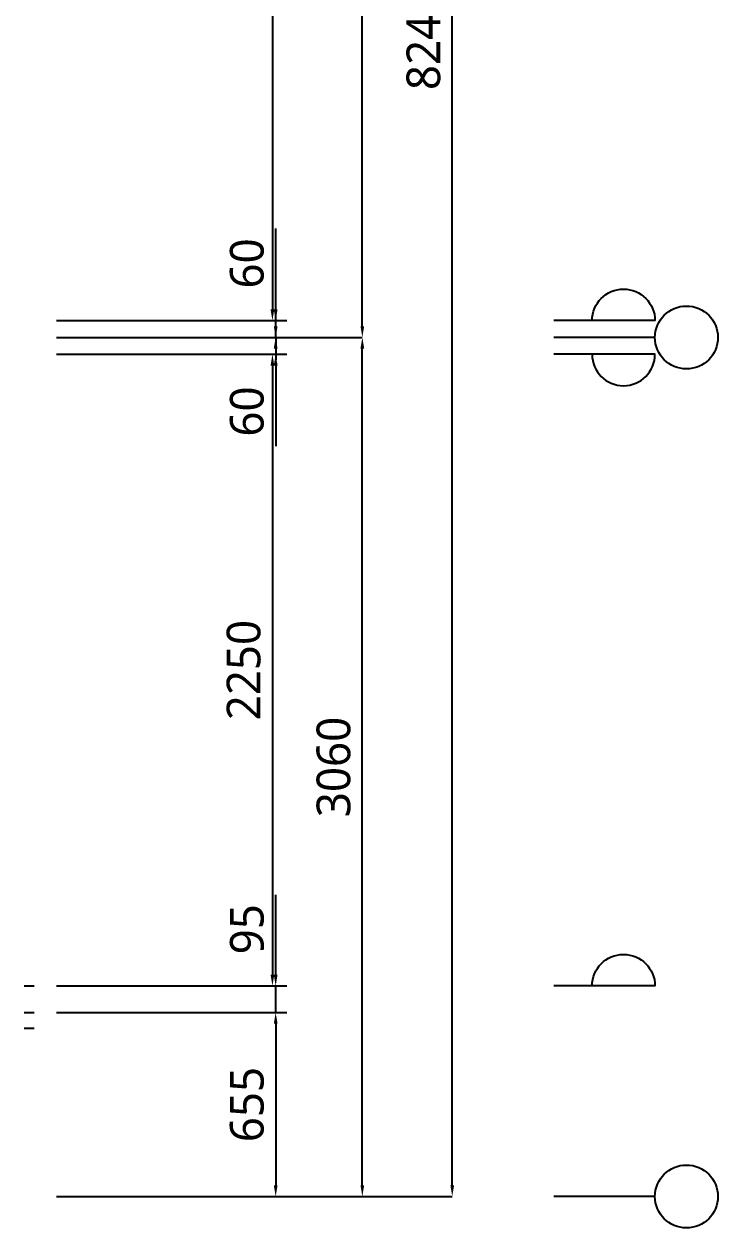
# Model space of a CAD drawing. Extents: x 42284 to 53516, y 22095 to 40513.
# Drawn here: x 51046 to 53516, y 25792 to 30080 of the extents above; entities that cross this region are included whole.
import ezdxf

# ---------------------------------------------------------------- set-up
doc = ezdxf.new("R2010")
doc.units = 0
doc.header["$MEASUREMENT"] = 0
doc.linetypes.add('UP-ADD-LT-1', pattern=[62, 60, -1, 0, -1])
for name, color, linetype in [('25B_A-CEN', 1, 'UP-ADD-LT-1'), ('25B_A-MC', 171, 'Continuous'), ('25B_AA-AXIS-BUBL', 7, 'Continuous'), ('25B_AA-XXXX-DIMS', 7, 'Continuous'), ('25B_DIM', 7, 'Continuous')]:
    doc.layers.add(name, color=color, linetype=linetype)
doc.styles.add('UP-A31-REDRAW', font='malgun.ttf')
doc.dimstyles.new('ISO-25', dxfattribs={"dimtxt": 2.5, "dimasz": 2.5, "dimexe": 1.25, "dimexo": 0.625, "dimtad": 1, "dimdsep": 46, "dimtxsty": 'Standard', "dimcen": 2.5, "dimadec": 0, "dimazin": 0, "dimtfac": 1, "dimtmove": 0, "dimatfit": 3, "dimfxl": 1, "dimarcsym": 0})

# ---------------------------------------------------------------- blocks, each defined once
blk = doc.blocks.new('*D2')
at = {"layer": '25B_DIM', "color": 7, "lineweight": -2, "transparency": 16777216}
for p, q in [((51161.9, 28963.6), (52250.2, 28963.6)), ((52250.2, 25943.6), (52250.2, 28923.6)), ((51161.9, 25903.6), (52250.2, 25903.6))]:
    blk.add_line(p, q, dxfattribs=at)
at = {"layer": '25B_DIM', "color": 7, "transparency": 16777216}
for points in [[(52243.6, 28923.6), (52256.9, 28923.6), (52250.2, 28963.6)], [(52243.6, 25943.6), (52256.9, 25943.6), (52250.2, 25903.6)]]:
    blk.add_solid(points, dxfattribs=at)
at = {"layer": 'Defpoints', "color": 0, "transparency": 16777216}
for p in [(51081.9, 28963.6), (52250.2, 28963.6), (51081.9, 25903.6)]:
    blk.add_point(p, dxfattribs=at)
at = {"layer": '25B_DIM', "color": 3, "transparency": 16777216, "insert": (52148.2, 27433.6), "char_height": 120, "attachment_point": 5, "rotation": 90, "style": 'UP-A31-REDRAW'}
blk.add_mtext('3060', dxfattribs=at)
blk = doc.blocks.new('*D3')
at = {"layer": '25B_DIM', "color": 7, "lineweight": -2, "transparency": 16777216}
for p, q in [((51161.9, 32643.6), (52250.2, 32643.6)), ((52250.2, 29003.6), (52250.2, 32603.6)), ((51161.9, 28963.6), (52250.2, 28963.6))]:
    blk.add_line(p, q, dxfattribs=at)
at = {"layer": '25B_DIM', "color": 7, "transparency": 16777216}
for points in [[(52243.6, 32603.6), (52256.9, 32603.6), (52250.2, 32643.6)], [(52243.6, 29003.6), (52256.9, 29003.6), (52250.2, 28963.6)]]:
    blk.add_solid(points, dxfattribs=at)
at = {"layer": 'Defpoints', "color": 0, "transparency": 16777216}
for p in [(51081.9, 32643.6), (52250.2, 32643.6), (51081.9, 28963.6)]:
    blk.add_point(p, dxfattribs=at)
at = {"layer": '25B_DIM', "color": 3, "transparency": 16777216, "insert": (52148.2, 30803.6), "char_height": 120, "attachment_point": 5, "rotation": 90, "style": 'UP-A31-REDRAW'}
blk.add_mtext('3680', dxfattribs=at)
blk = doc.blocks.new('*D5')
at = {"layer": '25B_DIM', "color": 7, "lineweight": -2, "transparency": 16777216}
for p, q in [((51161.9, 34143.6), (52570.2, 34143.6)), ((52570.2, 25943.6), (52570.2, 34103.6)), ((51161.9, 25903.6), (52570.2, 25903.6))]:
    blk.add_line(p, q, dxfattribs=at)
at = {"layer": '25B_DIM', "color": 7, "transparency": 16777216}
for points in [[(52563.6, 34103.6), (52576.9, 34103.6), (52570.2, 34143.6)], [(52563.6, 25943.6), (52576.9, 25943.6), (52570.2, 25903.6)]]:
    blk.add_solid(points, dxfattribs=at)
at = {"layer": 'Defpoints', "color": 0, "transparency": 16777216}
for p in [(51081.9, 34143.6), (52570.2, 34143.6), (51081.9, 25903.6)]:
    blk.add_point(p, dxfattribs=at)
at = {"layer": '25B_DIM', "color": 3, "transparency": 16777216, "insert": (52468.2, 30023.6), "char_height": 120, "attachment_point": 5, "rotation": 90, "style": 'UP-A31-REDRAW'}
blk.add_mtext('8240', dxfattribs=at)
blk = doc.blocks.new('*D23')
at = {"layer": '25B_AA-XXXX-DIMS', "color": 0, "lineweight": -2, "transparency": 16777216}
for p, q in [((51161.9, 32523.6), (51970.2, 32523.6)), ((51930.2, 32483.6), (51930.2, 29063.6)), ((51161.9, 29023.6), (51970.2, 29023.6))]:
    blk.add_line(p, q, dxfattribs=at)
at = {"layer": '25B_AA-XXXX-DIMS', "color": 0, "transparency": 16777216}
for points in [[(51923.6, 32483.6), (51936.9, 32483.6), (51930.2, 32523.6)], [(51923.6, 29063.6), (51936.9, 29063.6), (51930.2, 29023.6)]]:
    blk.add_solid(points, dxfattribs=at)
at = {"layer": 'Defpoints', "color": 0, "transparency": 16777216}
for p in [(51081.9, 32523.6), (51081.9, 29023.6), (51930.2, 29023.6)]:
    blk.add_point(p, dxfattribs=at)
at = {"layer": '25B_AA-XXXX-DIMS', "color": 3, "transparency": 16777216, "insert": (51828.2, 30773.6), "char_height": 120, "attachment_point": 5, "rotation": 90, "style": 'UP-A31-REDRAW'}
blk.add_mtext('3500', dxfattribs=at)
blk = doc.blocks.new('*D24')
at = {"layer": '25B_DIM', "color": 7, "lineweight": -2, "transparency": 16777216}
for p, q in [((51941.8, 29063.6), (51941.8, 29351.1)), ((51161.9, 29023.6), (51981.8, 29023.6)), ((51941.8, 28963.6), (51941.8, 29023.6)), ((51161.9, 28963.6), (51981.8, 28963.6)), ((51941.8, 28923.6), (51941.8, 28883.6))]:
    blk.add_line(p, q, dxfattribs=at)
at = {"layer": '25B_DIM', "color": 7, "transparency": 16777216}
for points in [[(51935.1, 29063.6), (51948.5, 29063.6), (51941.8, 29023.6)], [(51935.1, 28923.6), (51948.5, 28923.6), (51941.8, 28963.6)]]:
    blk.add_solid(points, dxfattribs=at)
at = {"layer": 'Defpoints', "color": 0, "transparency": 16777216}
for p in [(51081.9, 29023.6), (51941.8, 29023.6), (51081.9, 28963.6)]:
    blk.add_point(p, dxfattribs=at)
at = {"layer": '25B_DIM', "color": 3, "transparency": 16777216, "insert": (51839.8, 29227.3), "char_height": 120, "attachment_point": 5, "rotation": 90, "style": 'UP-A31-REDRAW'}
blk.add_mtext('60', dxfattribs=at)
blk = doc.blocks.new('*D25')
at = {"layer": '25B_DIM', "color": 7, "lineweight": -2, "transparency": 16777216}
for p, q in [((51941.8, 29003.6), (51941.8, 29043.6)), ((51201.9, 28963.6), (51981.8, 28963.6)), ((51941.8, 28963.6), (51941.8, 28903.6)), ((51201.9, 28903.6), (51981.8, 28903.6)), ((51941.8, 28863.6), (51941.8, 28576))]:
    blk.add_line(p, q, dxfattribs=at)
at = {"layer": '25B_DIM', "color": 7, "transparency": 16777216}
for points in [[(51935.1, 29003.6), (51948.5, 29003.6), (51941.8, 28963.6)], [(51935.1, 28863.6), (51948.5, 28863.6), (51941.8, 28903.6)]]:
    blk.add_solid(points, dxfattribs=at)
at = {"layer": 'Defpoints', "color": 0, "transparency": 16777216}
for p in [(51081.9, 28963.6), (51081.9, 28903.6), (51941.8, 28903.6)]:
    blk.add_point(p, dxfattribs=at)
at = {"layer": '25B_DIM', "color": 3, "transparency": 16777216, "insert": (51839.8, 28699.8), "char_height": 120, "attachment_point": 5, "rotation": 90, "style": 'UP-A31-REDRAW'}
blk.add_mtext('60', dxfattribs=at)
blk = doc.blocks.new('*D26')
at = {"layer": '25B_DIM', "color": 0, "lineweight": -2, "transparency": 16777216}
for p, q in [((51161.9, 28903.6), (51970.2, 28903.6)), ((51930.2, 28863.6), (51930.2, 26693.6)), ((51161.9, 26653.6), (51970.2, 26653.6))]:
    blk.add_line(p, q, dxfattribs=at)
at = {"layer": '25B_DIM', "color": 0, "transparency": 16777216}
for points in [[(51923.6, 28863.6), (51936.9, 28863.6), (51930.2, 28903.6)], [(51923.6, 26693.6), (51936.9, 26693.6), (51930.2, 26653.6)]]:
    blk.add_solid(points, dxfattribs=at)
at = {"layer": 'Defpoints', "color": 0, "transparency": 16777216}
for p in [(51081.9, 28903.6), (51081.9, 26653.6), (51930.2, 26653.6)]:
    blk.add_point(p, dxfattribs=at)
at = {"layer": '25B_DIM', "color": 3, "transparency": 16777216, "insert": (51828.2, 27778.6), "char_height": 120, "attachment_point": 5, "rotation": 90, "style": 'UP-A31-REDRAW'}
blk.add_mtext('2250', dxfattribs=at)
blk = doc.blocks.new('*D27')
at = {"layer": '25B_DIM', "color": 7, "lineweight": -2, "transparency": 16777216}
for p, q in [((51941.8, 26693.6), (51941.8, 26977.7)), ((51161.9, 26653.6), (51981.8, 26653.6)), ((51941.8, 26558.6), (51941.8, 26653.6)), ((51161.9, 26558.6), (51981.8, 26558.6)), ((51941.8, 26518.6), (51941.8, 26478.6))]:
    blk.add_line(p, q, dxfattribs=at)
at = {"layer": '25B_DIM', "color": 7, "transparency": 16777216}
for points in [[(51935.1, 26693.6), (51948.5, 26693.6), (51941.8, 26653.6)], [(51935.1, 26518.6), (51948.5, 26518.6), (51941.8, 26558.6)]]:
    blk.add_solid(points, dxfattribs=at)
at = {"layer": 'Defpoints', "color": 0, "transparency": 16777216}
for p in [(51081.9, 26653.6), (51941.8, 26653.6), (51081.9, 26558.6)]:
    blk.add_point(p, dxfattribs=at)
at = {"layer": '25B_DIM', "color": 3, "transparency": 16777216, "insert": (51839.8, 26855.6), "char_height": 120, "attachment_point": 5, "rotation": 90, "style": 'UP-A31-REDRAW'}
blk.add_mtext('95', dxfattribs=at)
blk = doc.blocks.new('*D44')
at = {"layer": '25B_DIM', "color": 7, "lineweight": -2, "transparency": 16777216}
for p, q in [((51161.9, 26558.6), (51941.8, 26558.6)), ((51941.8, 26518.6), (51941.8, 25943.6)), ((51161.9, 25903.6), (51941.8, 25903.6))]:
    blk.add_line(p, q, dxfattribs=at)
at = {"layer": '25B_DIM', "color": 7, "transparency": 16777216}
for points in [[(51935.1, 26518.6), (51948.5, 26518.6), (51941.8, 26558.6)], [(51935.1, 25943.6), (51948.5, 25943.6), (51941.8, 25903.6)]]:
    blk.add_solid(points, dxfattribs=at)
at = {"layer": 'Defpoints', "color": 0, "transparency": 16777216}
for p in [(51081.9, 26558.6), (51081.9, 25903.6), (51941.8, 25903.6)]:
    blk.add_point(p, dxfattribs=at)
at = {"layer": '25B_DIM', "color": 3, "transparency": 16777216, "insert": (51839.8, 26231.1), "char_height": 120, "attachment_point": 5, "rotation": 90, "style": 'UP-A31-REDRAW'}
blk.add_mtext('655', dxfattribs=at)

msp = doc.modelspace()

# ---------------------------------------------------------------- linework, layer by layer
at = {"layer": '25B_A-CEN'}
msp.add_line((51046.3, 26558.6), (51081.9, 26558.6), dxfattribs=at)
at = {"layer": '25B_A-MC'}
for p, q in [((51046.3, 26653.6), (51081.9, 26653.6)), ((51046.3, 26503.6), (51081.9, 26503.6))]:
    msp.add_line(p, q, dxfattribs=at)
at = {"layer": '25B_AA-AXIS-BUBL'}
for p, q in [((53291.9, 28963.6), (52931.9, 28963.6)), ((53291.9, 25903.6), (52931.9, 25903.6))]:
    msp.add_line(p, q, dxfattribs=at)
for points in [[(53067.9, 29023.6, -1), (53291.9, 29023.6), (52931.9, 29023.6)], [(53067.9, 28903.6, 1), (53291.9, 28903.6), (52931.9, 28903.6)]]:
    msp.add_lwpolyline(points, format="xyb", dxfattribs=at)
at = {"layer": '25B_AA-AXIS-BUBL', "elevation": 0}
msp.add_lwpolyline([(53067.9, 26653.6, -1), (53291.9, 26653.6), (52931.9, 26653.6)], format="xyb", dxfattribs=at)
at = {"layer": '25B_AA-AXIS-BUBL'}
for centre in [(53403.9, 28963.6), (53403.9, 25903.6)]:
    msp.add_circle(centre, 112, dxfattribs=at)

# ---------------------------------------------------------------- dimensions: what is measured, and where the dimension line sits
at = {"layer": '25B_AA-XXXX-DIMS'}
dim = msp.add_linear_dim(base=(51930.2, 29023.6), p1=(51081.9, 32523.6), p2=(51081.9, 29023.6), angle=270, dimstyle='ISO-25', override={"dimscale": 40, "dimtxt": 3, "dimasz": 1, "dimexe": 1, "dimexo": 2, "dimgap": 1, "dimdec": 0, "dimlfac": 1, "dimtxsty": 'UP-A31-REDRAW', "dimclrd": 0, "dimclre": 0, "dimclrt": 3}, dxfattribs=at)
dim.commit()
dim.dimension.update_dxf_attribs({"geometry": '*D23', "text_midpoint": (51930.2, 30773.6), "dimtype": 128})
at = {"layer": '25B_DIM'}
for base, p1, p2, angle, override, picture, middle in [((52570.2, 34143.6), (51081.9, 25903.6), (51081.9, 34143.6), 270, {"dimscale": 40, "dimtxt": 3, "dimasz": 1, "dimexe": 0, "dimexo": 2, "dimgap": 1, "dimdec": 0, "dimlfac": 1, "dimtxsty": 'UP-A31-REDRAW', "dimclrd": 7, "dimclre": 7, "dimclrt": 3}, '*D5', (52570.2, 30023.6)), ((52250.2, 32643.6), (51081.9, 28963.6), (51081.9, 32643.6), 270, {"dimscale": 40, "dimtxt": 3, "dimasz": 1, "dimexe": 0, "dimexo": 2, "dimgap": 1, "dimdec": 0, "dimlfac": 1, "dimtxsty": 'UP-A31-REDRAW', "dimclrd": 7, "dimclre": 7, "dimclrt": 3}, '*D3', (52250.2, 30803.6)), ((51941.8, 29023.6), (51081.9, 28963.6), (51081.9, 29023.6), 90, {"dimscale": 40, "dimtxt": 3, "dimasz": 1, "dimexe": 1, "dimexo": 2, "dimgap": 1, "dimdec": 0, "dimlfac": 1, "dimtxsty": 'UP-A31-REDRAW', "dimclrd": 7, "dimclre": 7, "dimclrt": 3}, '*D24', (51941.8, 29227.3)), ((51941.8, 28903.6), (51081.9, 28963.6), (51081.9, 28903.6), 270, {"dimscale": 40, "dimtxt": 3, "dimasz": 1, "dimexe": 1, "dimexo": 3, "dimgap": 1, "dimdec": 0, "dimlfac": 1, "dimtxsty": 'UP-A31-REDRAW', "dimclrd": 7, "dimclre": 7, "dimclrt": 3}, '*D25', (51941.8, 28699.8)), ((52250.2, 28963.6), (51081.9, 25903.6), (51081.9, 28963.6), 270, {"dimscale": 40, "dimtxt": 3, "dimasz": 1, "dimexe": 0, "dimexo": 2, "dimgap": 1, "dimdec": 0, "dimlfac": 1, "dimtxsty": 'UP-A31-REDRAW', "dimclrd": 7, "dimclre": 7, "dimclrt": 3}, '*D2', (52250.2, 27433.6)), ((51930.2, 26653.6), (51081.9, 28903.6), (51081.9, 26653.6), 270, {"dimscale": 40, "dimtxt": 3, "dimasz": 1, "dimexe": 1, "dimexo": 2, "dimgap": 1, "dimdec": 0, "dimlfac": 1, "dimtxsty": 'UP-A31-REDRAW', "dimclrd": 0, "dimclre": 0, "dimclrt": 3}, '*D26', (51930.2, 27778.6)), ((51941.8, 26653.6), (51081.9, 26558.6), (51081.9, 26653.6), 90, {"dimscale": 40, "dimtxt": 3, "dimasz": 1, "dimexe": 1, "dimexo": 2, "dimgap": 1, "dimdec": 0, "dimlfac": 1, "dimtxsty": 'UP-A31-REDRAW', "dimclrd": 7, "dimclre": 7, "dimclrt": 3}, '*D27', (51941.8, 26855.6)), ((51941.8, 25903.6), (51081.9, 26558.6), (51081.9, 25903.6), 270, {"dimscale": 40, "dimtxt": 3, "dimasz": 1, "dimexe": 0, "dimexo": 2, "dimgap": 1, "dimdec": 0, "dimlfac": 1, "dimtxsty": 'UP-A31-REDRAW', "dimclrd": 7, "dimclre": 7, "dimclrt": 3}, '*D44', (51941.8, 26231.1))]:
    dim = msp.add_linear_dim(base=base, p1=p1, p2=p2, angle=angle, dimstyle='ISO-25', override=override, dxfattribs=at)
    dim.commit()
    dim.dimension.update_dxf_attribs({"geometry": picture, "text_midpoint": middle, "dimtype": 128})

doc.saveas('drawing.dxf')
